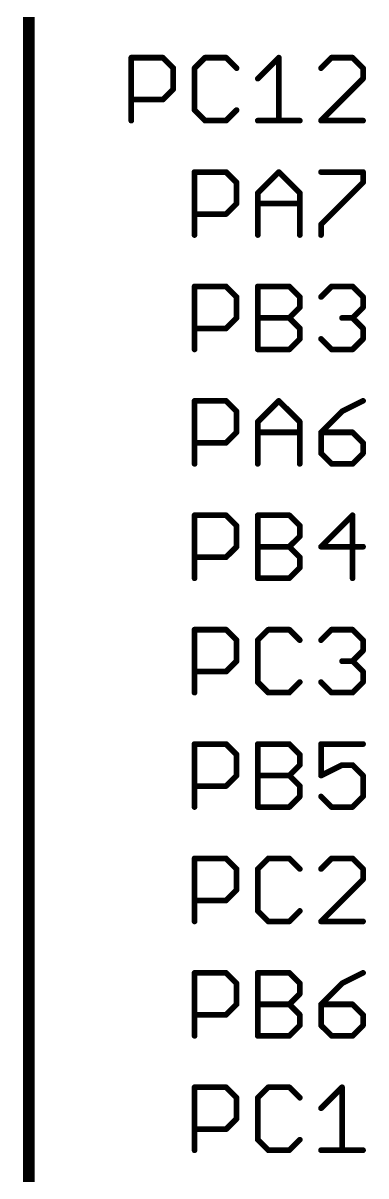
# Model space of a CAD drawing. Extents: x -173 to 61, y -47 to 113.
# Drawn here: x -2.67 to 4.94, y -13.97 to 11.63 of the extents above; entities that cross this region are included whole.
import ezdxf

# ---------------------------------------------------------------- set-up
doc = ezdxf.new("R2010")
doc.units = 0
doc.layers.add('94', color=14, linetype='CONTINUOUS')
doc.layers.add('95', color=251, linetype='CONTINUOUS')

msp = doc.modelspace()

# ---------------------------------------------------------------- linework, layer by layer
at = {"layer": '94', "const_width": 0.254}
msp.add_lwpolyline([(-2.54, 55.88), (-2.54, -40.64)], dxfattribs=at)
at = {"layer": '95', "const_width": 0.0635}
for points in [[(-0.2347, 10.8597, 1), (-0.2982, 10.8597)], [(-0.2664, 10.8914, 1), (-0.2664, 10.8279)], [(0.4551, 10.8821, 1), (0.4102, 10.8372)], [(0.4327, 10.8279, 1), (0.4327, 10.8914)], [(1.3699, 10.8914, 1), (1.3699, 10.8279)], [(1.3923, 10.8372, 1), (1.3474, 10.8821)], [(1.8584, 10.8821, 1), (1.8135, 10.8372)], [(1.836, 10.8279, 1), (1.836, 10.8914)], [(3.038, 10.8597, 1), (2.9745, 10.8597)], [(3.0287, 10.8372, 1), (2.9838, 10.8821)], [(4.1764, 10.8914, 1), (4.1764, 10.8279)], [(4.1989, 10.8372, 1), (4.154, 10.8821)], [(4.665, 10.8821, 1), (4.6201, 10.8372)], [(4.6425, 10.8279, 1), (4.6425, 10.8914)], [(0.6975, 10.6267, 1), (0.634, 10.6267)], [(0.6433, 10.6042, 1), (0.6882, 10.6491)], [(1.1686, 10.6267, 1), (1.1051, 10.6267)], [(1.1144, 10.6491, 1), (1.1593, 10.6042)], [(2.0465, 10.6042, 1), (2.0914, 10.6491)], [(3.921, 10.6491, 1), (3.9659, 10.6042)], [(4.9073, 10.6267, 1), (4.8438, 10.6267)], [(4.8531, 10.6042, 1), (4.898, 10.6491)], [(2.5177, 10.4161, 1), (2.5626, 10.3712)], [(4.8438, 10.3936, 1), (4.9073, 10.3936)], [(4.898, 10.3712, 1), (4.8531, 10.4161)], [(-0.2664, 9.9593, 1), (-0.2664, 9.8958)], [(0.4327, 9.8958, 1), (0.4327, 9.9593)], [(0.634, 10.1606, 1), (0.6975, 10.1606)], [(0.6882, 10.1381, 1), (0.6433, 10.183)], [(0.4102, 9.95, 1), (0.4551, 9.9051)], [(1.1593, 9.717, 1), (1.1144, 9.6721)], [(2.0914, 9.6721, 1), (2.0465, 9.717)], [(-0.2982, 9.4615, 1), (-0.2347, 9.4615)], [(1.1051, 9.6945, 1), (1.1686, 9.6945)], [(1.3699, 9.4933, 1), (1.3699, 9.4298)], [(1.3474, 9.439, 1), (1.3923, 9.484)], [(1.8135, 9.484, 1), (1.8584, 9.439)], [(1.836, 9.4298, 1), (1.836, 9.4933)], [(2.5401, 9.4933, 1), (2.5401, 9.4298)], [(2.9745, 9.4615, 1), (3.038, 9.4615)], [(3.4723, 9.4298, 1), (3.4723, 9.4933)], [(3.9434, 9.4933, 1), (3.9434, 9.4298)], [(3.921, 9.484, 1), (3.9659, 9.439)], [(4.8755, 9.4298, 1), (4.8755, 9.4933)], [(1.1686, 8.3197, 1), (1.1051, 8.3197)], [(1.1369, 8.3514, 1), (1.1369, 8.2879)], [(1.8584, 8.3421, 1), (1.8135, 8.2972)], [(1.836, 8.2879, 1), (1.836, 8.3514)], [(3.0287, 8.3421, 1), (2.9838, 8.2972)], [(3.0287, 8.2972, 1), (2.9838, 8.3421)], [(3.9434, 8.3514, 1), (3.9434, 8.2879)], [(4.9073, 8.3197, 1), (4.8438, 8.3197)], [(4.8755, 8.2879, 1), (4.8755, 8.3514)], [(2.1007, 8.0867, 1), (2.0372, 8.0867)], [(2.0465, 8.0642, 1), (2.0914, 8.1091)], [(4.8438, 8.0867, 1), (4.9073, 8.0867)], [(4.898, 8.0642, 1), (4.8531, 8.1091)], [(2.0914, 7.5981, 1), (2.0465, 7.643)], [(2.5719, 7.8536, 1), (2.5084, 7.8536)], [(2.5401, 7.6523, 1), (2.5401, 7.5888)], [(2.5177, 7.8761, 1), (2.5626, 7.8312)], [(3.504, 7.8536, 1), (3.4405, 7.8536)], [(3.4498, 7.8312, 1), (3.4947, 7.8761)], [(3.4723, 7.5888, 1), (3.4723, 7.6523)], [(1.1369, 7.4193, 1), (1.1369, 7.3558)], [(1.8135, 7.41, 1), (1.8584, 7.3651)], [(1.836, 7.3558, 1), (1.836, 7.4193)], [(2.0372, 7.6206, 1), (2.1007, 7.6206)], [(3.9752, 7.1545, 1), (3.9117, 7.1545)], [(3.921, 7.177, 1), (3.9659, 7.1321)], [(1.1051, 6.9215, 1), (1.1686, 6.9215)], [(2.5084, 6.9215, 1), (2.5719, 6.9215)], [(3.4405, 6.9215, 1), (3.504, 6.9215)], [(3.9117, 6.9215, 1), (3.9752, 6.9215)], [(1.1686, 5.7797, 1), (1.1051, 5.7797)], [(1.1369, 5.8114, 1), (1.1369, 5.7479)], [(1.8584, 5.8021, 1), (1.8135, 5.7572)], [(1.836, 5.7479, 1), (1.836, 5.8114)], [(2.5719, 5.7797, 1), (2.5084, 5.7797)], [(2.5401, 5.8114, 1), (2.5401, 5.7479)], [(3.2617, 5.8021, 1), (3.2168, 5.7572)], [(3.2392, 5.7479, 1), (3.2392, 5.8114)], [(4.1764, 5.8114, 1), (4.1764, 5.7479)], [(4.1989, 5.7572, 1), (4.154, 5.8021)], [(4.665, 5.8021, 1), (4.6201, 5.7572)], [(4.6425, 5.7479, 1), (4.6425, 5.8114)], [(2.1007, 5.5467, 1), (2.0372, 5.5467)], [(2.0465, 5.5242, 1), (2.0914, 5.5691)], [(3.504, 5.5467, 1), (3.4405, 5.5467)], [(3.4498, 5.5242, 1), (3.4947, 5.5691)], [(3.4947, 5.2912, 1), (3.4498, 5.3361)], [(3.921, 5.5691, 1), (3.9659, 5.5242)], [(4.9073, 5.5467, 1), (4.8438, 5.5467)], [(4.8531, 5.5242, 1), (4.898, 5.5691)], [(4.898, 5.2912, 1), (4.8531, 5.3361)], [(2.0914, 5.0581, 1), (2.0465, 5.103)], [(2.5401, 5.1123, 1), (2.5401, 5.0488)], [(3.2617, 5.103, 1), (3.2168, 5.0581)], [(3.2168, 5.103, 1), (3.2617, 5.0581)], [(3.2392, 5.0488, 1), (3.2392, 5.1123)], [(3.4405, 5.3136, 1), (3.504, 5.3136)], [(4.4095, 5.1123, 1), (4.4095, 5.0488)], [(4.665, 5.103, 1), (4.6201, 5.0581)], [(4.6201, 5.103, 1), (4.665, 5.0581)], [(4.6425, 5.0488, 1), (4.6425, 5.1123)], [(4.8438, 5.3136, 1), (4.9073, 5.3136)], [(1.1369, 4.8793, 1), (1.1369, 4.8158)], [(1.8135, 4.87, 1), (1.8584, 4.8251)], [(1.836, 4.8158, 1), (1.836, 4.8793)], [(2.0372, 5.0806, 1), (2.1007, 5.0806)], [(3.504, 4.8476, 1), (3.4405, 4.8476)], [(3.4498, 4.8251, 1), (3.4947, 4.87)], [(4.9073, 4.8476, 1), (4.8438, 4.8476)], [(4.8531, 4.8251, 1), (4.898, 4.87)], [(3.4405, 4.6145, 1), (3.504, 4.6145)], [(3.4947, 4.5921, 1), (3.4498, 4.637)], [(3.9659, 4.637, 1), (3.921, 4.5921)], [(4.8438, 4.6145, 1), (4.9073, 4.6145)], [(4.898, 4.5921, 1), (4.8531, 4.637)], [(1.1051, 4.3815, 1), (1.1686, 4.3815)], [(2.5401, 4.4132, 1), (2.5401, 4.3498)], [(2.5084, 4.3815, 1), (2.5719, 4.3815)], [(3.2168, 4.404, 1), (3.2617, 4.359)], [(3.2392, 4.3498, 1), (3.2392, 4.4132)], [(4.1764, 4.4132, 1), (4.1764, 4.3498)], [(4.154, 4.359, 1), (4.1989, 4.404)], [(4.6201, 4.404, 1), (4.665, 4.359)], [(4.6425, 4.3498, 1), (4.6425, 4.4132)], [(1.1686, 3.2397, 1), (1.1051, 3.2397)], [(1.1369, 3.2714, 1), (1.1369, 3.2079)], [(1.8584, 3.2621, 1), (1.8135, 3.2172)], [(1.836, 3.2079, 1), (1.836, 3.2714)], [(3.0287, 3.2621, 1), (2.9838, 3.2172)], [(3.0287, 3.2172, 1), (2.9838, 3.2621)], [(4.8897, 3.2113, 1), (4.8613, 3.2681)], [(2.1007, 3.0067, 1), (2.0372, 3.0067)], [(2.0465, 2.9842, 1), (2.0914, 3.0291)], [(2.5719, 2.7736, 1), (2.5084, 2.7736)], [(2.5177, 2.7961, 1), (2.5626, 2.7512)], [(3.504, 2.7736, 1), (3.4405, 2.7736)], [(3.4498, 2.7512, 1), (3.4947, 2.7961)], [(4.3953, 3.0351, 1), (4.4237, 2.9783)], [(4.4319, 2.9842, 1), (4.387, 3.0291)], [(2.0372, 2.5406, 1), (2.1007, 2.5406)], [(2.0914, 2.5181, 1), (2.0465, 2.563)], [(2.5401, 2.5723, 1), (2.5401, 2.5088)], [(3.4723, 2.5088, 1), (3.4723, 2.5723)], [(3.9434, 2.5723, 1), (3.9434, 2.5088)], [(3.9752, 2.5406, 1), (3.9117, 2.5406)], [(3.921, 2.563, 1), (3.9659, 2.5181)], [(4.665, 2.563, 1), (4.6201, 2.5181)], [(4.6425, 2.5088, 1), (4.6425, 2.5723)], [(1.1369, 2.3393, 1), (1.1369, 2.2758)], [(1.8135, 2.33, 1), (1.8584, 2.2851)], [(1.836, 2.2758, 1), (1.836, 2.3393)], [(4.9073, 2.3076, 1), (4.8438, 2.3076)], [(4.8531, 2.2851, 1), (4.898, 2.33)], [(3.9659, 2.097, 1), (3.921, 2.0521)], [(3.9117, 2.0745, 1), (3.9752, 2.0745)], [(4.8438, 2.0745, 1), (4.9073, 2.0745)], [(4.898, 2.0521, 1), (4.8531, 2.097)], [(1.1051, 1.8415, 1), (1.1686, 1.8415)], [(2.5084, 1.8415, 1), (2.5719, 1.8415)], [(3.4405, 1.8415, 1), (3.504, 1.8415)], [(4.1764, 1.8733, 1), (4.1764, 1.8098)], [(4.154, 1.819, 1), (4.1989, 1.864)], [(4.6201, 1.864, 1), (4.665, 1.819)], [(4.6425, 1.8098, 1), (4.6425, 1.8733)], [(1.1686, 0.6997, 1), (1.1051, 0.6997)], [(1.1369, 0.7314, 1), (1.1369, 0.6679)], [(1.8584, 0.7221, 1), (1.8135, 0.6772)], [(1.836, 0.6679, 1), (1.836, 0.7314)], [(2.1007, 0.4667, 1), (2.0372, 0.4667)], [(2.0465, 0.4442, 1), (2.0914, 0.4891)], [(2.5719, 0.6997, 1), (2.5084, 0.6997)], [(2.5401, 0.7314, 1), (2.5401, 0.6679)], [(3.2617, 0.7221, 1), (3.2168, 0.6772)], [(3.2392, 0.6679, 1), (3.2392, 0.7314)], [(3.504, 0.4667, 1), (3.4405, 0.4667)], [(3.4498, 0.4442, 1), (3.4947, 0.4891)], [(4.6743, 0.6997, 1), (4.6108, 0.6997)], [(4.665, 0.6772, 1), (4.6201, 0.7221)], [(3.4405, 0.2336, 1), (3.504, 0.2336)], [(3.4947, 0.2112, 1), (3.4498, 0.2561)], [(2.0372, 0.0006, 1), (2.1007, 0.0006)], [(2.0914, -0.0219, 1), (2.0465, 0.023)], [(2.5401, 0.0323, 1), (2.5401, -0.0312)], [(3.2617, 0.023, 1), (3.2168, -0.0219)], [(3.2168, 0.023, 1), (3.2617, -0.0219)], [(3.2392, -0.0312, 1), (3.2392, 0.0323)], [(3.9434, 0.0323, 1), (3.9434, -0.0312)], [(3.921, 0.023, 1), (3.9659, -0.0219)], [(4.8755, -0.0312, 1), (4.8755, 0.0323)], [(1.1369, -0.2007, 1), (1.1369, -0.2642)], [(1.8135, -0.21, 1), (1.8584, -0.2549)], [(1.836, -0.2642, 1), (1.836, -0.2007)], [(3.504, -0.2324, 1), (3.4405, -0.2324)], [(3.4498, -0.2549, 1), (3.4947, -0.21)], [(3.4405, -0.4655, 1), (3.504, -0.4655)], [(3.4947, -0.4879, 1), (3.4498, -0.443)], [(1.1051, -0.6985, 1), (1.1686, -0.6985)], [(2.5401, -0.6667, 1), (2.5401, -0.7303)], [(2.5084, -0.6985, 1), (2.5719, -0.6985)], [(3.2168, -0.676, 1), (3.2617, -0.721)], [(3.2392, -0.7303, 1), (3.2392, -0.6667)], [(4.6108, -0.6985, 1), (4.6743, -0.6985)], [(1.1686, -1.8403, 1), (1.1051, -1.8403)], [(1.1369, -1.8086, 1), (1.1369, -1.8721)], [(1.8584, -1.8179, 1), (1.8135, -1.8628)], [(1.836, -1.8721, 1), (1.836, -1.8086)], [(2.7732, -1.8086, 1), (2.7732, -1.8721)], [(2.7956, -1.8628, 1), (2.7507, -1.8179)], [(3.2617, -1.8179, 1), (3.2168, -1.8628)], [(3.2392, -1.8721, 1), (3.2392, -1.8086)], [(4.1764, -1.8086, 1), (4.1764, -1.8721)], [(4.1989, -1.8628, 1), (4.154, -1.8179)], [(4.665, -1.8179, 1), (4.6201, -1.8628)], [(4.6425, -1.8721, 1), (4.6425, -1.8086)], [(2.1007, -2.0733, 1), (2.0372, -2.0733)], [(2.0465, -2.0958, 1), (2.0914, -2.0509)], [(2.5719, -2.0733, 1), (2.5084, -2.0733)], [(2.5177, -2.0509, 1), (2.5626, -2.0958)], [(3.4498, -2.0958, 1), (3.4947, -2.0509)], [(3.921, -2.0509, 1), (3.9659, -2.0958)], [(4.9073, -2.0733, 1), (4.8438, -2.0733)], [(4.8531, -2.0958, 1), (4.898, -2.0509)], [(4.8438, -2.3064, 1), (4.9073, -2.3064)], [(4.898, -2.3288, 1), (4.8531, -2.2839)], [(2.0372, -2.5394, 1), (2.1007, -2.5394)], [(2.0914, -2.5619, 1), (2.0465, -2.517)], [(4.4095, -2.5077, 1), (4.4095, -2.5712)], [(4.665, -2.517, 1), (4.6201, -2.5619)], [(4.6201, -2.517, 1), (4.665, -2.5619)], [(4.6425, -2.5712, 1), (4.6425, -2.5077)], [(1.1369, -2.7407, 1), (1.1369, -2.8042)], [(1.8135, -2.75, 1), (1.8584, -2.7949)], [(1.836, -2.8042, 1), (1.836, -2.7407)], [(4.9073, -2.7724, 1), (4.8438, -2.7724)], [(4.8531, -2.7949, 1), (4.898, -2.75)], [(2.5084, -3.0055, 1), (2.5719, -3.0055)], [(2.5626, -2.983, 1), (2.5177, -3.0279)], [(3.4947, -3.0279, 1), (3.4498, -2.983)], [(3.9659, -2.983, 1), (3.921, -3.0279)], [(4.8438, -3.0055, 1), (4.9073, -3.0055)], [(4.898, -3.0279, 1), (4.8531, -2.983)], [(1.1051, -3.2385, 1), (1.1686, -3.2385)], [(2.7732, -3.2067, 1), (2.7732, -3.2703)], [(2.7507, -3.261, 1), (2.7956, -3.216)], [(3.2168, -3.216, 1), (3.2617, -3.261)], [(3.2392, -3.2703, 1), (3.2392, -3.2067)], [(4.1764, -3.2067, 1), (4.1764, -3.2703)], [(4.154, -3.261, 1), (4.1989, -3.216)], [(4.6201, -3.216, 1), (4.665, -3.261)], [(4.6425, -3.2703, 1), (4.6425, -3.2067)], [(1.1686, -4.3803, 1), (1.1051, -4.3803)], [(1.1369, -4.3486, 1), (1.1369, -4.4121)], [(1.8584, -4.3579, 1), (1.8135, -4.4028)], [(1.836, -4.4121, 1), (1.836, -4.3486)], [(2.5719, -4.3803, 1), (2.5084, -4.3803)], [(2.5401, -4.3486, 1), (2.5401, -4.4121)], [(3.2617, -4.3579, 1), (3.2168, -4.4028)], [(3.2392, -4.4121, 1), (3.2392, -4.3486)], [(3.9434, -4.3486, 1), (3.9434, -4.4121)], [(3.9752, -4.3803, 1), (3.9117, -4.3803)], [(4.8755, -4.4121, 1), (4.8755, -4.3486)], [(2.1007, -4.6133, 1), (2.0372, -4.6133)], [(2.0465, -4.6358, 1), (2.0914, -4.5909)], [(3.504, -4.6133, 1), (3.4405, -4.6133)], [(3.4498, -4.6358, 1), (3.4947, -4.5909)], [(3.4405, -4.8464, 1), (3.504, -4.8464)], [(3.4947, -4.8688, 1), (3.4498, -4.8239)], [(4.4095, -4.8146, 1), (4.4095, -4.8781)], [(4.4237, -4.8748, 1), (4.3953, -4.818)], [(4.665, -4.8239, 1), (4.6201, -4.8688)], [(4.6425, -4.8781, 1), (4.6425, -4.8146)], [(2.0372, -5.0794, 1), (2.1007, -5.0794)], [(2.0914, -5.1019, 1), (2.0465, -5.057)], [(2.5401, -5.0477, 1), (2.5401, -5.1112)], [(3.2617, -5.057, 1), (3.2168, -5.1019)], [(3.2168, -5.057, 1), (3.2617, -5.1019)], [(3.2392, -5.1112, 1), (3.2392, -5.0477)], [(3.9292, -5.051, 1), (3.9576, -5.1078)], [(3.9117, -5.0794, 1), (3.9752, -5.0794)], [(4.9073, -5.0794, 1), (4.8438, -5.0794)], [(4.8531, -5.1019, 1), (4.898, -5.057)], [(1.1369, -5.2807, 1), (1.1369, -5.3442)], [(1.8135, -5.29, 1), (1.8584, -5.3349)], [(1.836, -5.3442, 1), (1.836, -5.2807)], [(3.504, -5.3124, 1), (3.4405, -5.3124)], [(3.4498, -5.3349, 1), (3.4947, -5.29)], [(3.4405, -5.5455, 1), (3.504, -5.5455)], [(3.4947, -5.5679, 1), (3.4498, -5.523)], [(3.9659, -5.523, 1), (3.921, -5.5679)], [(4.8438, -5.5455, 1), (4.9073, -5.5455)], [(4.898, -5.5679, 1), (4.8531, -5.523)], [(1.1051, -5.7785, 1), (1.1686, -5.7785)], [(2.5401, -5.7468, 1), (2.5401, -5.8102)], [(2.5084, -5.7785, 1), (2.5719, -5.7785)], [(3.2168, -5.756, 1), (3.2617, -5.801)], [(3.2392, -5.8102, 1), (3.2392, -5.7468)], [(4.1764, -5.7468, 1), (4.1764, -5.8102)], [(4.154, -5.801, 1), (4.1989, -5.756)], [(4.6201, -5.756, 1), (4.665, -5.801)], [(4.6425, -5.8102, 1), (4.6425, -5.7468)], [(1.1686, -6.9203, 1), (1.1051, -6.9203)], [(1.1369, -6.8886, 1), (1.1369, -6.9521)], [(1.8584, -6.8979, 1), (1.8135, -6.9428)], [(1.836, -6.9521, 1), (1.836, -6.8886)], [(2.7732, -6.8886, 1), (2.7732, -6.9521)], [(2.7956, -6.9428, 1), (2.7507, -6.8979)], [(3.2617, -6.8979, 1), (3.2168, -6.9428)], [(3.2392, -6.9521, 1), (3.2392, -6.8886)], [(4.1764, -6.8886, 1), (4.1764, -6.9521)], [(4.1989, -6.9428, 1), (4.154, -6.8979)], [(4.665, -6.8979, 1), (4.6201, -6.9428)], [(4.6425, -6.9521, 1), (4.6425, -6.8886)], [(2.1007, -7.1533, 1), (2.0372, -7.1533)], [(2.0465, -7.1758, 1), (2.0914, -7.1309)], [(2.5719, -7.1533, 1), (2.5084, -7.1533)], [(2.5177, -7.1309, 1), (2.5626, -7.1758)], [(3.4498, -7.1758, 1), (3.4947, -7.1309)], [(3.921, -7.1309, 1), (3.9659, -7.1758)], [(4.9073, -7.1533, 1), (4.8438, -7.1533)], [(4.8531, -7.1758, 1), (4.898, -7.1309)], [(4.8438, -7.3864, 1), (4.9073, -7.3864)], [(4.898, -7.4088, 1), (4.8531, -7.3639)], [(2.0372, -7.6194, 1), (2.1007, -7.6194)], [(2.0914, -7.6419, 1), (2.0465, -7.597)], [(1.1369, -7.8207, 1), (1.1369, -7.8842)], [(1.8135, -7.83, 1), (1.8584, -7.8749)], [(1.836, -7.8842, 1), (1.836, -7.8207)], [(2.5084, -8.0855, 1), (2.5719, -8.0855)], [(2.5626, -8.063, 1), (2.5177, -8.1079)], [(3.4947, -8.1079, 1), (3.4498, -8.063)], [(1.1051, -8.3185, 1), (1.1686, -8.3185)], [(2.7732, -8.2867, 1), (2.7732, -8.3503)], [(2.7507, -8.341, 1), (2.7956, -8.296)], [(3.2168, -8.296, 1), (3.2617, -8.341)], [(3.2392, -8.3503, 1), (3.2392, -8.2867)], [(3.9434, -8.2867, 1), (3.9434, -8.3503)], [(3.921, -8.296, 1), (3.9659, -8.341)], [(4.8755, -8.3503, 1), (4.8755, -8.2867)], [(1.1686, -9.4603, 1), (1.1051, -9.4603)], [(1.1369, -9.4286, 1), (1.1369, -9.4921)], [(1.8584, -9.4379, 1), (1.8135, -9.4828)], [(1.836, -9.4921, 1), (1.836, -9.4286)], [(2.5719, -9.4603, 1), (2.5084, -9.4603)], [(2.5401, -9.4286, 1), (2.5401, -9.4921)], [(3.2617, -9.4379, 1), (3.2168, -9.4828)], [(3.2392, -9.4921, 1), (3.2392, -9.4286)], [(4.8897, -9.4887, 1), (4.8613, -9.4319)], [(2.1007, -9.6933, 1), (2.0372, -9.6933)], [(2.0465, -9.7158, 1), (2.0914, -9.6709)], [(3.504, -9.6933, 1), (3.4405, -9.6933)], [(3.4498, -9.7158, 1), (3.4947, -9.6709)], [(4.3953, -9.6649, 1), (4.4237, -9.7217)], [(4.4319, -9.7158, 1), (4.387, -9.6709)], [(3.4405, -9.9264, 1), (3.504, -9.9264)], [(3.4947, -9.9488, 1), (3.4498, -9.9039)], [(2.0372, -10.1594, 1), (2.1007, -10.1594)], [(2.0914, -10.1819, 1), (2.0465, -10.137)], [(2.5401, -10.1277, 1), (2.5401, -10.1912)], [(3.2617, -10.137, 1), (3.2168, -10.1819)], [(3.2168, -10.137, 1), (3.2617, -10.1819)], [(3.2392, -10.1912, 1), (3.2392, -10.1277)], [(3.9434, -10.1277, 1), (3.9434, -10.1912)], [(3.9752, -10.1594, 1), (3.9117, -10.1594)], [(3.921, -10.137, 1), (3.9659, -10.1819)], [(4.665, -10.137, 1), (4.6201, -10.1819)], [(4.6425, -10.1912, 1), (4.6425, -10.1277)], [(1.1369, -10.3607, 1), (1.1369, -10.4242)], [(1.8135, -10.37, 1), (1.8584, -10.4149)], [(1.836, -10.4242, 1), (1.836, -10.3607)], [(3.504, -10.3924, 1), (3.4405, -10.3924)], [(3.4498, -10.4149, 1), (3.4947, -10.37)], [(4.9073, -10.3924, 1), (4.8438, -10.3924)], [(4.8531, -10.4149, 1), (4.898, -10.37)], [(3.4405, -10.6255, 1), (3.504, -10.6255)], [(3.4947, -10.6479, 1), (3.4498, -10.603)], [(3.9659, -10.603, 1), (3.921, -10.6479)], [(3.9117, -10.6255, 1), (3.9752, -10.6255)], [(4.8438, -10.6255, 1), (4.9073, -10.6255)], [(4.898, -10.6479, 1), (4.8531, -10.603)], [(1.1051, -10.8585, 1), (1.1686, -10.8585)], [(2.5401, -10.8268, 1), (2.5401, -10.8903)], [(2.5084, -10.8585, 1), (2.5719, -10.8585)], [(3.2168, -10.836, 1), (3.2617, -10.881)], [(3.2392, -10.8903, 1), (3.2392, -10.8268)], [(4.1764, -10.8268, 1), (4.1764, -10.8903)], [(4.154, -10.881, 1), (4.1989, -10.836)], [(4.6201, -10.836, 1), (4.665, -10.881)], [(4.6425, -10.8903, 1), (4.6425, -10.8268)], [(1.1686, -12.0003, 1), (1.1051, -12.0003)], [(1.1369, -11.9686, 1), (1.1369, -12.0321)], [(1.8584, -11.9779, 1), (1.8135, -12.0228)], [(1.836, -12.0321, 1), (1.836, -11.9686)], [(2.7732, -11.9686, 1), (2.7732, -12.0321)], [(2.7956, -12.0228, 1), (2.7507, -11.9779)], [(3.2617, -11.9779, 1), (3.2168, -12.0228)], [(3.2392, -12.0321, 1), (3.2392, -11.9686)], [(4.4412, -12.0003, 1), (4.3777, -12.0003)], [(4.4319, -12.0228, 1), (4.387, -11.9779)], [(2.1007, -12.2333, 1), (2.0372, -12.2333)], [(2.0465, -12.2558, 1), (2.0914, -12.2109)], [(2.5719, -12.2333, 1), (2.5084, -12.2333)], [(2.5177, -12.2109, 1), (2.5626, -12.2558)], [(3.4498, -12.2558, 1), (3.4947, -12.2109)], [(3.921, -12.4439, 1), (3.9659, -12.4888)], [(2.0372, -12.6994, 1), (2.1007, -12.6994)], [(2.0914, -12.7219, 1), (2.0465, -12.677)], [(1.1369, -12.9007, 1), (1.1369, -12.9642)], [(1.8135, -12.91, 1), (1.8584, -12.9549)], [(1.836, -12.9642, 1), (1.836, -12.9007)], [(2.5084, -13.1655, 1), (2.5719, -13.1655)], [(2.5626, -13.143, 1), (2.5177, -13.1879)], [(3.4947, -13.1879, 1), (3.4498, -13.143)], [(1.1051, -13.3985, 1), (1.1686, -13.3985)], [(2.7732, -13.3667, 1), (2.7732, -13.4303)], [(2.7507, -13.421, 1), (2.7956, -13.376)], [(3.2168, -13.376, 1), (3.2617, -13.421)], [(3.2392, -13.4303, 1), (3.2392, -13.3667)], [(3.9434, -13.3667, 1), (3.9434, -13.4303)], [(4.3777, -13.3985, 1), (4.4412, -13.3985)], [(4.8755, -13.4303, 1), (4.8755, -13.3667)]]:
    msp.add_lwpolyline(points, format="xyb", dxfattribs=at)
at = {"layer": '95', "const_width": 0.127}
for points in [[(-0.2664, 9.4615), (-0.2664, 10.8597)], [(-0.2664, 10.8597), (0.4327, 10.8597)], [(0.4327, 10.8597), (0.6657, 10.6267)], [(1.3699, 10.8597), (1.1369, 10.6267)], [(1.836, 10.8597), (1.3699, 10.8597)], [(2.069, 10.6267), (1.836, 10.8597)], [(2.5401, 10.3936), (3.0062, 10.8597)], [(3.0062, 10.8597), (3.0062, 9.4615)], [(4.1764, 10.8597), (3.9434, 10.6267)], [(4.6425, 10.8597), (4.1764, 10.8597)], [(4.8755, 10.6267), (4.6425, 10.8597)], [(0.6657, 10.6267), (0.6657, 10.1606)], [(1.1369, 10.6267), (1.1369, 9.6945)], [(4.8755, 10.3936), (4.8755, 10.6267)], [(3.9434, 9.4615), (4.8755, 10.3936)], [(0.4327, 9.9276), (-0.2664, 9.9276)], [(0.6657, 10.1606), (0.4327, 9.9276)], [(1.1369, 9.6945), (1.3699, 9.4615)], [(1.836, 9.4615), (2.069, 9.6945)], [(1.3699, 9.4615), (1.836, 9.4615)], [(2.5401, 9.4615), (3.4723, 9.4615)], [(4.8755, 9.4615), (3.9434, 9.4615)], [(1.1369, 6.9215), (1.1369, 8.3197)], [(1.1369, 8.3197), (1.836, 8.3197)], [(1.836, 8.3197), (2.069, 8.0867)], [(2.5401, 7.8536), (3.0062, 8.3197)], [(3.0062, 8.3197), (3.4723, 7.8536)], [(3.9434, 8.3197), (4.8755, 8.3197)], [(4.8755, 8.3197), (4.8755, 8.0867)], [(2.069, 8.0867), (2.069, 7.6206)], [(4.8755, 8.0867), (3.9434, 7.1545)], [(2.069, 7.6206), (1.836, 7.3876)], [(2.5401, 6.9215), (2.5401, 7.8536)], [(2.5401, 7.6206), (3.4723, 7.6206)], [(3.4723, 7.8536), (3.4723, 6.9215)], [(1.836, 7.3876), (1.1369, 7.3876)], [(3.9434, 7.1545), (3.9434, 6.9215)], [(1.1369, 4.3815), (1.1369, 5.7797)], [(1.1369, 5.7797), (1.836, 5.7797)], [(1.836, 5.7797), (2.069, 5.5467)], [(2.5401, 4.3815), (2.5401, 5.7797)], [(2.5401, 5.7797), (3.2392, 5.7797)], [(3.2392, 5.7797), (3.4723, 5.5467)], [(3.9434, 5.5467), (4.1764, 5.7797)], [(4.1764, 5.7797), (4.6425, 5.7797)], [(4.6425, 5.7797), (4.8755, 5.5467)], [(2.069, 5.5467), (2.069, 5.0806)], [(3.4723, 5.3136), (3.2392, 5.0806)], [(3.4723, 5.5467), (3.4723, 5.3136)], [(4.8755, 5.3136), (4.6425, 5.0806)], [(4.8755, 5.5467), (4.8755, 5.3136)], [(2.069, 5.0806), (1.836, 4.8476)], [(2.5401, 5.0806), (3.2392, 5.0806)], [(3.2392, 5.0806), (3.4723, 4.8476)], [(4.6425, 5.0806), (4.4095, 5.0806)], [(4.6425, 5.0806), (4.8755, 4.8476)], [(1.836, 4.8476), (1.1369, 4.8476)], [(3.4723, 4.8476), (3.4723, 4.6145)], [(4.8755, 4.8476), (4.8755, 4.6145)], [(3.4723, 4.6145), (3.2392, 4.3815)], [(4.1764, 4.3815), (3.9434, 4.6145)], [(4.8755, 4.6145), (4.6425, 4.3815)], [(3.2392, 4.3815), (2.5401, 4.3815)], [(4.6425, 4.3815), (4.1764, 4.3815)], [(1.1369, 1.8415), (1.1369, 3.2397)], [(1.1369, 3.2397), (1.836, 3.2397)], [(1.836, 3.2397), (2.069, 3.0067)], [(2.5401, 2.7736), (3.0062, 3.2397)], [(3.0062, 3.2397), (3.4723, 2.7736)], [(4.8755, 3.2397), (4.4095, 3.0067)], [(2.069, 3.0067), (2.069, 2.5406)], [(2.5401, 1.8415), (2.5401, 2.7736)], [(3.4723, 2.7736), (3.4723, 1.8415)], [(4.4095, 3.0067), (3.9434, 2.5406)], [(2.069, 2.5406), (1.836, 2.3076)], [(2.5401, 2.5406), (3.4723, 2.5406)], [(3.9434, 2.5406), (3.9434, 2.0745)], [(4.6425, 2.5406), (3.9434, 2.5406)], [(4.8755, 2.3076), (4.6425, 2.5406)], [(1.836, 2.3076), (1.1369, 2.3076)], [(4.8755, 2.0745), (4.8755, 2.3076)], [(3.9434, 2.0745), (4.1764, 1.8415)], [(4.6425, 1.8415), (4.8755, 2.0745)], [(4.1764, 1.8415), (4.6425, 1.8415)], [(1.1369, -0.6985), (1.1369, 0.6997)], [(1.1369, 0.6997), (1.836, 0.6997)], [(1.836, 0.6997), (2.069, 0.4667)], [(2.069, 0.4667), (2.069, 0.0006)], [(2.5401, -0.6985), (2.5401, 0.6997)], [(2.5401, 0.6997), (3.2392, 0.6997)], [(3.2392, 0.6997), (3.4723, 0.4667)], [(3.4723, 0.4667), (3.4723, 0.2336)], [(4.6425, 0.6997), (3.9434, 0.0006)], [(4.6425, -0.6985), (4.6425, 0.6997)], [(3.4723, 0.2336), (3.2392, 0.0006)], [(2.069, 0.0006), (1.836, -0.2324)], [(2.5401, 0.0006), (3.2392, 0.0006)], [(3.2392, 0.0006), (3.4723, -0.2324)], [(3.9434, 0.0006), (4.8755, 0.0006)], [(1.836, -0.2324), (1.1369, -0.2324)], [(3.4723, -0.2324), (3.4723, -0.4655)], [(3.4723, -0.4655), (3.2392, -0.6985)], [(3.2392, -0.6985), (2.5401, -0.6985)], [(1.1369, -3.2385), (1.1369, -1.8403)], [(1.1369, -1.8403), (1.836, -1.8403)], [(1.836, -1.8403), (2.069, -2.0733)], [(2.7732, -1.8403), (2.5401, -2.0733)], [(3.2392, -1.8403), (2.7732, -1.8403)], [(3.4723, -2.0733), (3.2392, -1.8403)], [(3.9434, -2.0733), (4.1764, -1.8403)], [(4.1764, -1.8403), (4.6425, -1.8403)], [(4.6425, -1.8403), (4.8755, -2.0733)], [(2.069, -2.0733), (2.069, -2.5394)], [(2.5401, -2.0733), (2.5401, -3.0055)], [(4.8755, -2.0733), (4.8755, -2.3064)], [(4.8755, -2.3064), (4.6425, -2.5394)], [(2.069, -2.5394), (1.836, -2.7724)], [(4.6425, -2.5394), (4.4095, -2.5394)], [(4.6425, -2.5394), (4.8755, -2.7724)], [(1.836, -2.7724), (1.1369, -2.7724)], [(4.8755, -2.7724), (4.8755, -3.0055)], [(2.5401, -3.0055), (2.7732, -3.2385)], [(3.2392, -3.2385), (3.4723, -3.0055)], [(4.1764, -3.2385), (3.9434, -3.0055)], [(4.8755, -3.0055), (4.6425, -3.2385)], [(2.7732, -3.2385), (3.2392, -3.2385)], [(4.6425, -3.2385), (4.1764, -3.2385)], [(1.1369, -5.7785), (1.1369, -4.3803)], [(1.1369, -4.3803), (1.836, -4.3803)], [(1.836, -4.3803), (2.069, -4.6133)], [(2.5401, -5.7785), (2.5401, -4.3803)], [(2.5401, -4.3803), (3.2392, -4.3803)], [(3.2392, -4.3803), (3.4723, -4.6133)], [(4.8755, -4.3803), (3.9434, -4.3803)], [(3.9434, -4.3803), (3.9434, -5.0794)], [(2.069, -4.6133), (2.069, -5.0794)], [(3.4723, -4.6133), (3.4723, -4.8464)], [(3.4723, -4.8464), (3.2392, -5.0794)], [(3.9434, -5.0794), (4.4095, -4.8464)], [(4.4095, -4.8464), (4.6425, -4.8464)], [(4.6425, -4.8464), (4.8755, -5.0794)], [(2.069, -5.0794), (1.836, -5.3124)], [(2.5401, -5.0794), (3.2392, -5.0794)], [(3.2392, -5.0794), (3.4723, -5.3124)], [(4.8755, -5.0794), (4.8755, -5.5455)], [(1.836, -5.3124), (1.1369, -5.3124)], [(3.4723, -5.3124), (3.4723, -5.5455)], [(3.4723, -5.5455), (3.2392, -5.7785)], [(4.1764, -5.7785), (3.9434, -5.5455)], [(4.8755, -5.5455), (4.6425, -5.7785)], [(3.2392, -5.7785), (2.5401, -5.7785)], [(4.6425, -5.7785), (4.1764, -5.7785)], [(1.1369, -8.3185), (1.1369, -6.9203)], [(1.1369, -6.9203), (1.836, -6.9203)], [(1.836, -6.9203), (2.069, -7.1533)], [(2.7732, -6.9203), (2.5401, -7.1533)], [(3.2392, -6.9203), (2.7732, -6.9203)], [(3.4723, -7.1533), (3.2392, -6.9203)], [(4.1764, -6.9203), (3.9434, -7.1533)], [(4.6425, -6.9203), (4.1764, -6.9203)], [(4.8755, -7.1533), (4.6425, -6.9203)], [(2.069, -7.1533), (2.069, -7.6194)], [(2.5401, -7.1533), (2.5401, -8.0855)], [(4.8755, -7.3864), (4.8755, -7.1533)], [(3.9434, -8.3185), (4.8755, -7.3864)], [(2.069, -7.6194), (1.836, -7.8524)], [(1.836, -7.8524), (1.1369, -7.8524)], [(2.5401, -8.0855), (2.7732, -8.3185)], [(3.2392, -8.3185), (3.4723, -8.0855)], [(2.7732, -8.3185), (3.2392, -8.3185)], [(4.8755, -8.3185), (3.9434, -8.3185)], [(1.1369, -10.8585), (1.1369, -9.4603)], [(1.1369, -9.4603), (1.836, -9.4603)], [(1.836, -9.4603), (2.069, -9.6933)], [(2.5401, -10.8585), (2.5401, -9.4603)], [(2.5401, -9.4603), (3.2392, -9.4603)], [(3.2392, -9.4603), (3.4723, -9.6933)], [(4.8755, -9.4603), (4.4095, -9.6933)], [(2.069, -9.6933), (2.069, -10.1594)], [(3.4723, -9.6933), (3.4723, -9.9264)], [(4.4095, -9.6933), (3.9434, -10.1594)], [(3.4723, -9.9264), (3.2392, -10.1594)], [(2.069, -10.1594), (1.836, -10.3924)], [(2.5401, -10.1594), (3.2392, -10.1594)], [(3.2392, -10.1594), (3.4723, -10.3924)], [(3.9434, -10.1594), (3.9434, -10.6255)], [(4.6425, -10.1594), (3.9434, -10.1594)], [(4.8755, -10.3924), (4.6425, -10.1594)], [(1.836, -10.3924), (1.1369, -10.3924)], [(3.4723, -10.3924), (3.4723, -10.6255)], [(4.8755, -10.6255), (4.8755, -10.3924)], [(3.4723, -10.6255), (3.2392, -10.8585)], [(3.9434, -10.6255), (4.1764, -10.8585)], [(4.6425, -10.8585), (4.8755, -10.6255)], [(3.2392, -10.8585), (2.5401, -10.8585)], [(4.1764, -10.8585), (4.6425, -10.8585)], [(1.1369, -13.3985), (1.1369, -12.0003)], [(1.1369, -12.0003), (1.836, -12.0003)], [(1.836, -12.0003), (2.069, -12.2333)], [(2.7732, -12.0003), (2.5401, -12.2333)], [(3.2392, -12.0003), (2.7732, -12.0003)], [(3.4723, -12.2333), (3.2392, -12.0003)], [(3.9434, -12.4664), (4.4095, -12.0003)], [(4.4095, -12.0003), (4.4095, -13.3985)], [(2.069, -12.2333), (2.069, -12.6994)], [(2.5401, -12.2333), (2.5401, -13.1655)], [(2.069, -12.6994), (1.836, -12.9324)], [(1.836, -12.9324), (1.1369, -12.9324)], [(2.5401, -13.1655), (2.7732, -13.3985)], [(3.2392, -13.3985), (3.4723, -13.1655)], [(2.7732, -13.3985), (3.2392, -13.3985)], [(3.9434, -13.3985), (4.8755, -13.3985)]]:
    msp.add_lwpolyline(points, dxfattribs=at)

doc.saveas('drawing.dxf')
